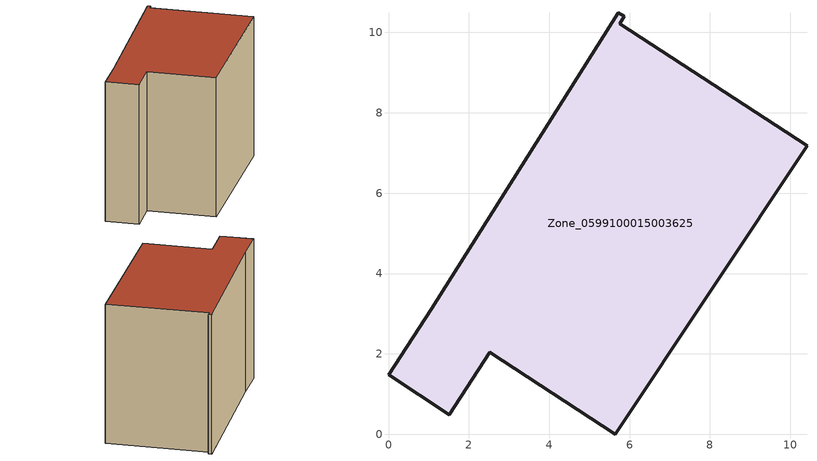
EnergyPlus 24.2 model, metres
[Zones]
Zone_0599100015003625
 floor ground (C_G): 5.87,10.4 5.76,10.21 10.41,7.18 5.64,0 2.52,2.04 1.51,0.49 0,1.48 1.07,3.11 5.72,10.49 z0.92
 wall outside (C_F): 0,1.48 1.51,0.49 2.52,2.04 5.64,0 10.41,7.18 5.76,10.21 5.87,10.4 5.72,10.49 1.07,3.11 0,1.48 z0.92:8.8
 roof outside (C_R): 5.76,10.21 5.87,10.4 5.72,10.49 1.07,3.11 0,1.48 1.51,0.49 2.52,2.04 5.64,0 10.41,7.18 z8.8
[BUILDING]
Pand.0599100015003625: North Axis=0; Terrain=City; Loads Convergence Tolerance Value=0.04; Temperature Convergence Tolerance Value=0.4; Solar Distribution=FullExterior; Maximum Number of Warmup Days=25; Minimum Number of Warmup Days=1
[Site:Location]
Rotterdam.The.Hague.AP_ZH_NLD Design_Conditions: Latitude=51.96; Longitude=4.45; Time Zone=1; Elevation=-4.5
[SITE:GROUNDTEMPERATURE:BUILDINGSURFACE]
18, 18, 18, 18, 18, 18, 18, 18, 18, 18, 18, 18
[MATERIAL] Thermal Absorptance=0.9; Solar Absorptance=0.7; Visible Absorptance=0.7
Name | Roughness | Thickness | Conductivity | Density | Specific Heat
G.TI.1965-1974 | MediumSmooth | 0.15 | 0.882353 | 540 | 1210
F.TI.1965-1974 | Rough | 0.3 | 0.697674 | 1920 | 840
R.TI.1965-1974 | MediumRough | 0.2 | 0.232558 | 1500 | 1000
[CONSTRUCTION]
C_G: G.TI.1965-1974
C_F: F.TI.1965-1974
C_R: R.TI.1965-1974
[ZONE]
Zone_0599100015003625: Type=1; Multiplier=1; Ceiling Height=Autocalculate; Volume=Autocalculate; Floor Area=autocalculate; Part of Total Floor Area=Yes
[ZONEINFILTRATION:DESIGNFLOWRATE]
Infil_Zone_0599100015003625: Zone or ZoneList or Space or SpaceList=Zone_0599100015003625; Schedule=AlwaysOn; Design Flow Rate Calculation Method=Flow/Area; Flow Rate per Floor Area=0.003; Constant Term Coefficient=1; Temperature Term Coefficient=0; Velocity Term Coefficient=0; Velocity Squared Term Coefficient=0
[HVACTEMPLATE:ZONE:IDEALLOADSAIRSYSTEM]
Zone_0599100015003625: Maximum Heating Supply Air Temperature=50; Minimum Cooling Supply Air Temperature=13; Maximum Heating Supply Air Humidity Ratio=0.0156; Minimum Cooling Supply Air Humidity Ratio=0.0077; Heating Limit=NoLimit; Cooling Limit=NoLimit; Dehumidification Control Type=ConstantSensibleHeatRatio; Cooling Sensible Heat Ratio=0.7; Dehumidification Setpoint=60; Humidification Control Type=None; Humidification Setpoint=30; Outdoor Air Method=None; Outdoor Air Flow Rate per Person=0.00944; Outdoor Air Flow Rate per Zone Floor Area=0; Outdoor Air Flow Rate per Zone=0; Demand Controlled Ventilation Type=None; Outdoor Air Economizer Type=NoEconomizer; Heat Recovery Type=None; Sensible Heat Recovery Effectiveness=0.7; Latent Heat Recovery Effectiveness=0.65
[ZONECONTROL:THERMOSTAT]
ThermostatControl_Zone_0599100015003625: Zone or ZoneList=Zone_0599100015003625; Control Type Schedule=DualSetpointControlType; Control 1=Thermostat_Zone_0599100015003625; Temperature Difference Between Cutout And Setpoint=0
[THERMOSTATSETPOINT:DUALSETPOINT]
Thermostat_Zone_0599100015003625: Heating Setpoint Temperature Schedule=HeatingSetpoint_Zone_0599100015003625; Cooling Setpoint Temperature Schedule=CoolingSetpoint_Zone_0599100015003625
[SCHEDULE:COMPACT]
HeatingSetpoint_Zone_0599100015003625: Through: 12/31, For: AllDays, Until: 24:00, 21
CoolingSetpoint_Zone_0599100015003625: Through: 12/31, For: AllDays, Until: 24:00, 24
DualSetpointControlType: Through: 12/31, For: AllDays, Until: 24:00, 4
AlwaysOn: Through: 12/31, For: AllDays, Until: 24:00, 1
